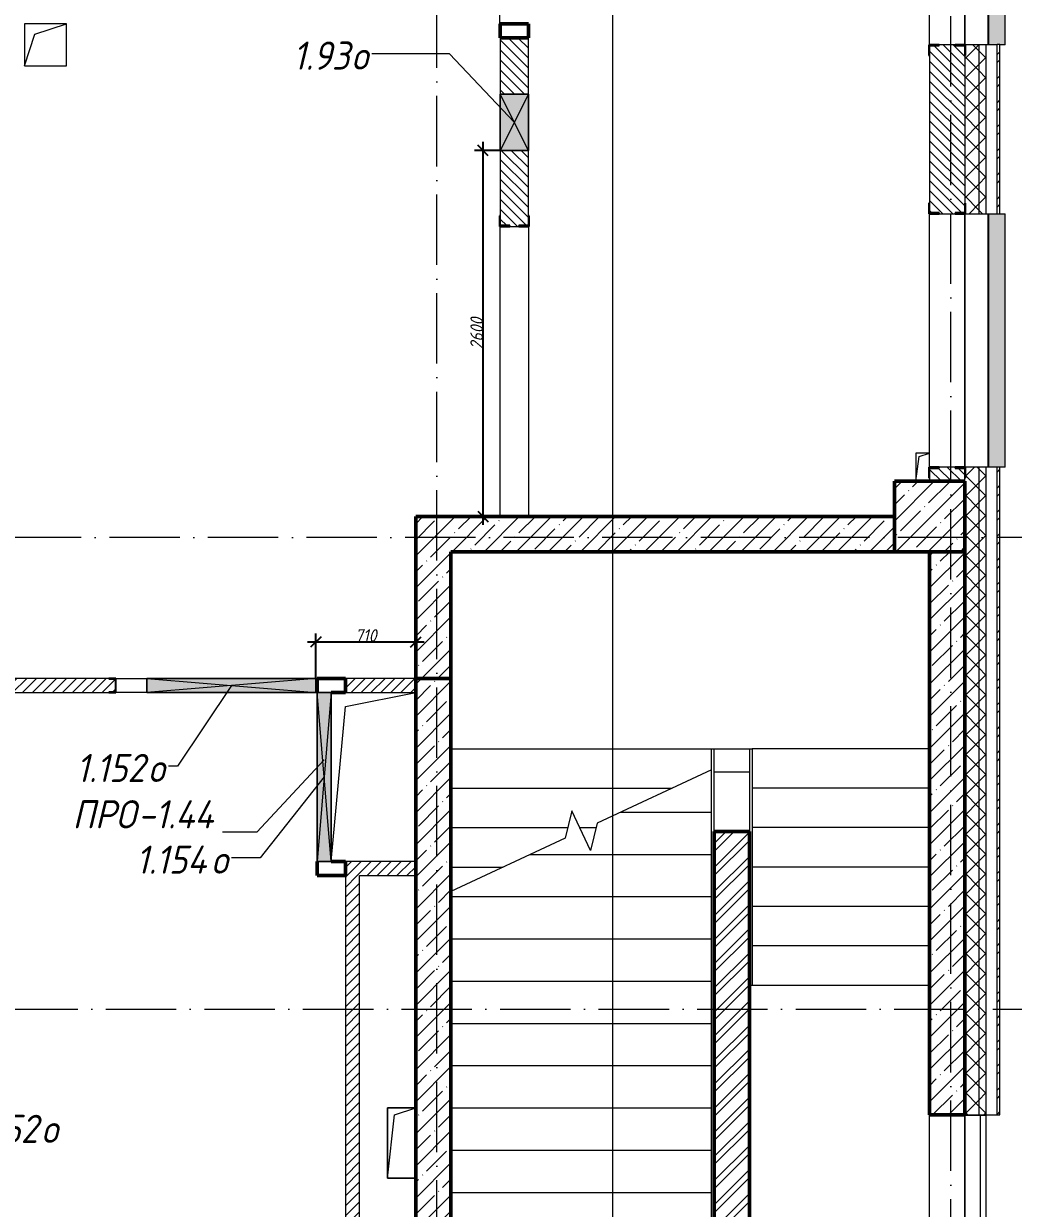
# Model space of a CAD drawing. Header units: millimetres. Extents: x -12989 to 629078, y -109036 to 555275.
# Drawn here: x 607578 to 614608, y 316409 to 324823 of the extents above; entities that cross this region are included whole.
import ezdxf

# ---------------------------------------------------------------- set-up
doc = ezdxf.new("R2010")
doc.units = ezdxf.units.MM
doc.linetypes.add('50_200_ШТРИХ_1Т_ш5_п1_п1_', pattern=[700, 500, -100, 0, -100])
for name, color, linetype, lineweight in [('A-____-____-DIMS', 7, 'Continuous', 9), ('A-DETL-GENF-OTLN', 7, 'Continuous', 9), ('A-FLOR-____-OTLN', 7, 'Continuous', 9), ('A-GENM-____-IDEN', 7, 'Continuous', 9), ('A-GENM-____-MCUT', 7, 'Continuous', 25), ('A-GENM-____-OTLN', 7, 'Continuous', 9), ('A-GENM-____-OTLN-1', 7, 'Continuous', 25), ('A-GLAZ-____-IDEN', 7, 'Continuous', 9), ('A-GLAZ-____-OTLN', 7, 'Continuous', 9), ('A-WALL-____-MCUT', 7, 'Continuous', 13), ('A-WALL-____-MCUT-1', 7, 'Continuous', 9), ('A-WALL-____-MCUT-2', 7, 'Continuous', 50), ('A-WALL-____-OTLN', 7, 'Continuous', 9), ('A-WALL-____-PATT-1', 7, 'Continuous', 9), ('A-WALL-FNSH-MCUT-1', 7, 'Continuous', 9), ('I-WALL-____-OTLN', 7, 'Continuous', 9), ('S-BEAM-____-OTLN', 7, 'Continuous', 9), ('S-COLS-____-MCUT', 7, 'Continuous', 50), ('S-COLS-____-OTLN', 7, 'Continuous', 9), ('S-GRID-____-OTLN-1', 7, '50_200_ШТРИХ_1Т_ш5_п1_п1_', 9), ('S-STRS-____-MBND', 7, 'Continuous', 9), ('S-STRS-____-OTLN-1', 7, 'Continuous', 9)]:
    doc.layers.add(name, color=color, linetype=linetype, lineweight=lineweight)
doc.layers.add('A-GLAZ-____-OTLN-1', color=7, linetype='Continuous', lineweight=9, true_color=0xc0c0c0)
doc.layers.add('G-____-____-SYMB-1', color=9, linetype='Continuous', lineweight=9, true_color=0x808080)
doc.styles.add('ISOCPEUR_I_11', font='isocpeui.ttf', dxfattribs={"width": 0.9, "height": 200})
doc.styles.add('ISOCPEUR_I_7', font='isocpeui.ttf', dxfattribs={"width": 0.9, "height": 90})
doc.dimstyles.new('ISO-1_8_0_9К_СРЕДНИЙ_Кладочные_2', dxfattribs={"dimscale": 304.8, "dimtxt": 89.638306, "dimasz": 0.246063, "dimexe": 0.19685, "dimexo": 0, "dimgap": 0, "dimtad": 1, "dimdec": 3, "dimrnd": 0.001, "dimdsep": 46, "dimtxsty": 'ISOCPEUR_I_7', "dimblk1": 'OBLIQUE', "dimblk2": 'OBLIQUE', "dimsah": 1, "dimcen": 0.09, "dimdle": 0.19685, "dimazin": 0, "dimtfac": 1, "dimtdec": 4, "dimtix": 1, "dimtmove": 1, "dimatfit": 3, "dimfxl": 1, "dimtvp": 1, "dimtolj": 1, "dimtzin": 0, "dimarcsym": 2})
pattern_1 = [(45, (513013.31, 265891.49), (-35.35534, 35.35534), [])]
pattern_2 = [(45, (513013.31, 265891.49), (-85.53659, 85.53659), []), (45, (513070.34, 265891.49), (-85.53659, 85.53659), [])]
pattern_3 = [(135, (513013.31, 265891.49), (-35.35534, -35.35534), [])]
pattern_4 = [(45, (513013.31, 265891.49), (-114.04925, 114.04925), []), (45, (513127.36, 265891.49), (-114.04925, 114.04925), [201.612, -40.322, 3.353, -36.97])]
pattern_5 = [(45, (513013.31, 265891.49), (-70.71068, 70.71068), []), (135, (513013.31, 265891.49), (-70.71068, -70.71068), [])]

# ---------------------------------------------------------------- blocks, each defined once
blk = doc.blocks.new('BSC_Колонна _Прямоугольная - 500х500-V133-АР1_План отверстий 1 этажа в осях 1-64_Ю-ЯЯ')
at = {"layer": 'S-COLS-____-OTLN'}
h = blk.add_hatch(dxfattribs=at)
h.set_pattern_fill('FP_144', color=256, style=0, pattern_type=2)
h.set_pattern_definition([(315, (-55431.04, 101000), (114.04925, 114.04925), []), (315, (-55431.04, 100885.95), (114.04925, 114.04925), [201.613, -40.323, 3.353, -36.97])])
h.paths.add_polyline_path([(-250, 250), (-250, -250), (250, -250), (250, 250), (178.3, 250)], flags=0)
at = {"layer": 'S-COLS-____-MCUT'}
for p, q in [((250, 250), (-250, 250)), ((-250, 250), (-250, -250)), ((250, -250), (250, 250)), ((-250, -250), (250, -250))]:
    blk.add_line(p, q, dxfattribs=at)
blk = doc.blocks.new('Фахверк_СКБ_Уголок - 250_2700-27497298-АР1_План отверстий 1 этажа в осях 1-64_Ю-ЯЯ')
at = {"layer": 'A-GENM-____-MCUT'}
for p, q in [((200, 181), (125, 181)), ((125, 181), (125, 106)), ((131, 106), (131, 175)), ((131, 175), (200, 175)), ((200, 175), (200, 181)), ((125, 106), (131, 106)), ((131, -6), (125, -6)), ((125, -6), (125, -81)), ((125, -81), (200, -81)), ((131, -75), (131, -6)), ((200, -75), (131, -75)), ((200, -81), (200, -75))]:
    blk.add_line(p, q, dxfattribs=at)
blk = doc.blocks.new('Фахверк_СКБ_Уголок - 250_2700_1-27501432-АР1_План отверстий 1 этажа в осях 1-64_Ю-ЯЯ')
at = {"layer": 'A-GENM-____-MCUT'}
for p, q in [((200, 181), (125, 181)), ((125, 181), (125, 106)), ((131, 106), (131, 175)), ((131, 175), (200, 175)), ((200, 175), (200, 181)), ((125, 106), (131, 106)), ((131, -6), (125, -6)), ((125, -6), (125, -81)), ((125, -81), (200, -81)), ((131, -75), (131, -6)), ((200, -75), (131, -75)), ((200, -81), (200, -75))]:
    blk.add_line(p, q, dxfattribs=at)
blk = doc.blocks.new('154_Фахверк_СКБ_Швеллер - Тип_100_4010-27789772-АР1_План отверстий 1 этажа в осях 1-64_Ю-ЯЯ')
at = {"layer": 'A-GENM-____-MCUT'}
for p, q in [((175, 50), (125, 50)), ((125, 50), (125, -50)), ((128, 47), (175, 47)), ((128, -47), (128, 47)), ((175, 47), (175, 50)), ((125, -50), (175, -50)), ((175, -47), (128, -47)), ((175, -50), (175, -47))]:
    blk.add_line(p, q, dxfattribs=at)
blk = doc.blocks.new('Фахверк_СКБ_Уголок - 200_4010-27904286-АР1_План отверстий 1 этажа в осях 1-64_Ю-ЯЯ')
at = {"layer": 'A-GENM-____-MCUT'}
for p, q in [((200, 156), (125, 156)), ((125, 156), (125, 81)), ((131, 81), (131, 150)), ((131, 150), (200, 150)), ((200, 150), (200, 156)), ((125, 81), (131, 81)), ((131, 19), (125, 19)), ((125, 19), (125, -56)), ((131, -50), (131, 19)), ((125, -56), (200, -56)), ((200, -50), (131, -50)), ((200, -56), (200, -50))]:
    blk.add_line(p, q, dxfattribs=at)
blk = doc.blocks.new('ПР_Уголок - ПР_Уголок-37035708-АР1_План отверстий 1 этажа в осях 1-64_Ю-ЯЯ')
at = {"layer": 'S-BEAM-____-OTLN'}
for p, q in [((0, 0), (0, -6)), ((0, 0), (6800, 0)), ((6800, -6), (6800, 0)), ((380, -75), (75, -75)), ((980, -75), (420, -75)), ((1580, -75), (1020, -75)), ((2180, -75), (1620, -75)), ((2780, -75), (2220, -75)), ((3380, -75), (2820, -75)), ((3980, -75), (3420, -75)), ((4580, -75), (4020, -75)), ((5180, -75), (4620, -75)), ((5780, -75), (5220, -75)), ((6380, -75), (5820, -75)), ((6725, -75), (6420, -75))]:
    blk.add_line(p, q, dxfattribs=at)
blk = doc.blocks.new('AR_Отверстие прямоугольное _в плите_ - AR_Отверстие прямоугольное _в плите_-30229458-АР1_План отверстий 1 этажа в осях 1-64_Ю-ЯЯ')
at = {"layer": 'A-GENM-____-OTLN'}
for p, q in [((100, 250), (-100, 250)), ((-100, 250), (-100, -250)), ((-100, -250), (-50, 200)), ((-50, 200), (100, 250)), ((-100, -250), (100, -250))]:
    blk.add_line(p, q, dxfattribs=at)
blk = doc.blocks.new('AR_Отверстие прямоугольное _в плите_ - AR_Отверстие прямоугольное _в плите_-30459689-АР1_План отверстий 1 этажа в осях 1-64_Ю-ЯЯ')
at = {"layer": 'A-GENM-____-OTLN'}
for p, q in [((150, 150), (-150, 150)), ((-150, 150), (-150, -150)), ((-75, 75), (150, 150)), ((150, -150), (150, 150)), ((-150, -150), (-75, 75)), ((-150, -150), (150, -150))]:
    blk.add_line(p, q, dxfattribs=at)
blk = doc.blocks.new('AR_Отверстие прямоугольное _в плите_ - AR_Отверстие прямоугольное _в плите_-V224-АР1_План отверстий 1 этажа в осях 1-64_Ю-ЯЯ')
at = {"layer": 'A-GENM-____-OTLN'}
for p, q in [((48.7, 100), (-50, 100)), ((-50, 100), (-50, -100)), ((-25, 75), (48.7, 99.6)), ((-50, -100), (-25, 75))]:
    blk.add_line(p, q, dxfattribs=at)
blk = doc.blocks.new('AR_Отверстие прямоугольное _в плите_ - AR_Отверстие прямоугольное _в плите_-30552720-АР1_План отверстий 1 этажа в осях 1-64_Ю-ЯЯ')
at = {"layer": 'A-GENM-____-OTLN'}
for p, q in [((-200, 500), (300, 600)), ((-300, -600), (-200, 500))]:
    blk.add_line(p, q, dxfattribs=at)
blk = doc.blocks.new('Отлив_СКБ - Отлив витража_120_НВФ-31885687-АР1_План отверстий 1 этажа в осях 1-64_Ю-ЯЯ')
at = {"layer": 'A-GLAZ-____-OTLN-1'}
for points in [[(0, -2), (1800, -2), (1800, 0), (0, 0)], [(877.1, -120), (1800, -120), (1800, -2), (0, -2), (0, -120)]]:
    blk.add_hatch(color=256, dxfattribs=at).paths.add_polyline_path(points, flags=0)
at = {"layer": 'A-GLAZ-____-OTLN'}
for p, q in [((0, 0), (1800, 0)), ((1800, -2), (0, -2)), ((0, -120), (0, -83)), ((1800, -83), (1800, -120)), ((0, -120), (1800, -120))]:
    blk.add_line(p, q, dxfattribs=at)
blk = doc.blocks.new('BSC_Колонна _Прямоугольная1 - 200х100 _металл_-35572301-АР1_План отверстий 1 этажа в осях 1-64_Ю-ЯЯ')
at = {"layer": 'S-COLS-____-MCUT'}
for p, q in [((100, 50), (-100, 50)), ((-100, 50), (-100, -50)), ((100, -50), (100, 50)), ((-100, -50), (100, -50))]:
    blk.add_line(p, q, dxfattribs=at)
blk = doc.blocks.new('AR_Отверстие прямоугольное _в стене_ - AR_Отверстие прямоугольное _в стене__ОВ-36788001-АР1_План отверстий 1 этажа в осях 1-64_Ю-ЯЯ')
at = {"layer": 'A-GLAZ-____-OTLN'}
blk.add_hatch(color=256, dxfattribs=at).paths.add_polyline_path([(600, 50), (-600, 50), (-600, -50), (600, -50)], flags=0)
at = {"layer": 'A-DETL-GENF-OTLN'}
for p, q in [((-600, -50), (-600, 50)), ((-600, 50), (600, 50)), ((600, 50), (-600, -50)), ((-600, 50), (600, -50)), ((600, 50), (-600, 50)), ((-600, 50), (-600, -50)), ((600, 50), (600, -50)), ((600, -50), (600, 50)), ((600, -50), (-600, -50)), ((-600, -50), (600, -50))]:
    blk.add_line(p, q, dxfattribs=at)
blk = doc.blocks.new('AR_Отверстие прямоугольное _в стене__БезПР - AR_Отверстие прямоугольное _в стене__БезПР-36428338-АР1_План отверстий 1 этажа в осях 1-64_Ю-ЯЯ')
at = {"layer": 'A-GLAZ-____-OTLN'}
blk.add_hatch(color=256, dxfattribs=at).paths.add_polyline_path([(200, -100), (200, 100), (-200, 100), (-200, -100)], flags=0)
at = {"layer": 'A-DETL-GENF-OTLN'}
for p, q in [((-200, -100), (-200, 100)), ((-200, 100), (200, 100)), ((200, 100), (-200, -100)), ((-200, 100), (200, -100)), ((200, 100), (-200, 100)), ((-200, 100), (-200, -100)), ((200, 100), (200, -100)), ((200, -100), (200, 100)), ((200, -100), (-200, -100)), ((-200, -100), (200, -100))]:
    blk.add_line(p, q, dxfattribs=at)
at = {"layer": 'A-GLAZ-____-OTLN'}
blk.add_line((200, 100), (-200, 100), dxfattribs=at)
blk = doc.blocks.new('AR_Отверстие прямоугольное _в стене__БезПР - AR_Отверстие прямоугольное _в стене__БезПР-36428416-АР1_План отверстий 1 этажа в осях 1-64_Ю-ЯЯ')
at = {"layer": 'A-GLAZ-____-OTLN'}
blk.add_hatch(color=256, dxfattribs=at).paths.add_polyline_path([(600, -50), (600, 50), (-600, 50), (-600, -50)], flags=0)
at = {"layer": 'A-DETL-GENF-OTLN'}
for p, q in [((-600, -50), (-600, 50)), ((-600, 50), (600, 50)), ((600, 50), (-600, -50)), ((-600, 50), (600, -50)), ((600, 50), (-600, 50)), ((-600, 50), (-600, -50)), ((600, 50), (600, -50)), ((600, -50), (600, 50)), ((600, -50), (-600, -50)), ((-600, -50), (600, -50))]:
    blk.add_line(p, q, dxfattribs=at)
at = {"layer": 'A-GLAZ-____-OTLN'}
blk.add_line((600, 50), (-600, 50), dxfattribs=at)
blk = doc.blocks.new('BSC_Колонна _Прямоугольная1 - 200х100 _металл_-V254-АР1_План отверстий 1 этажа в осях 1-64_Ю-ЯЯ')
at = {"layer": 'S-COLS-____-MCUT'}
for p, q in [((100, 50), (-100, 50)), ((-100, 50), (-100, -50)), ((100, -50), (100, 50)), ((0, -50), (100, -50))]:
    blk.add_line(p, q, dxfattribs=at)
blk = doc.blocks.new('BSC_Колонна _Прямоугольная1 - 200х100 _металл_-V255-АР1_План отверстий 1 этажа в осях 1-64_Ю-ЯЯ')
at = {"layer": 'S-COLS-____-MCUT'}
for p, q in [((-100, 50), (-100, -50)), ((100, 50), (0, 50)), ((100, -50), (100, 50)), ((-100, -50), (100, -50))]:
    blk.add_line(p, q, dxfattribs=at)
blk = doc.blocks.new('_Oblique')
at = {"color": 0, "linetype": 'ByBlock', "lineweight": -2}
blk.add_line((-0.5, -0.5), (0.5, 0.5), dxfattribs=at)
blk = doc.blocks.new('*D5704')
at = {"layer": 'A-____-____-DIMS', "color": 0, "lineweight": -2, "transparency": 16777216}
for p, q in [((610963.3, 323922.5), (610781.2, 323922.5)), ((610841.2, 321262.5), (610841.2, 323982.5)), ((610735.2, 321322.5), (610901.2, 321322.5))]:
    blk.add_line(p, q, dxfattribs=at)
at = {"layer": 'Defpoints', "color": 0, "transparency": 16777216}
for p in [(610841.2, 323922.5), (610963.3, 323922.5), (610735.2, 321322.5)]:
    blk.add_point(p, dxfattribs=at)
at = {"layer": 'A-____-____-DIMS', "color": 0, "lineweight": -2, "transparency": 16777216, "xscale": 75, "yscale": 75, "zscale": 75}
for p, rotation in [((610841.2, 323922.5), 90), ((610841.2, 321322.5), 270)]:
    blk.add_blockref('_Oblique', p, dxfattribs=dict(at, rotation=rotation))
at = {"layer": 'A-____-____-DIMS', "color": 0, "transparency": 16777216, "insert": (610796.2, 322622.5), "char_height": 90, "width": 546.104, "attachment_point": 5, "rotation": 90, "style": 'ISOCPEUR_I_7'}
blk.add_mtext('\\A1;2600', dxfattribs=at)
blk = doc.blocks.new('*D5705')
at = {"layer": 'A-____-____-DIMS', "color": 0, "lineweight": -2, "transparency": 16777216}
for p, q in [((609653.3, 320172.5), (609653.3, 320491.4)), ((610363.3, 320537.5), (610363.3, 320371.4)), ((609593.3, 320431.4), (610423.3, 320431.4))]:
    blk.add_line(p, q, dxfattribs=at)
at = {"layer": 'Defpoints', "color": 0, "transparency": 16777216}
for p in [(610363.3, 320537.5), (610363.3, 320431.4), (609653.3, 320172.5)]:
    blk.add_point(p, dxfattribs=at)
at = {"layer": 'A-____-____-DIMS', "color": 0, "lineweight": -2, "transparency": 16777216, "xscale": 75, "yscale": 75, "zscale": 75, "rotation": 180}
blk.add_blockref('_Oblique', (609653.3, 320431.4), dxfattribs=at)
at = {"layer": 'A-____-____-DIMS', "color": 0, "lineweight": -2, "transparency": 16777216, "xscale": 75, "yscale": 75, "zscale": 75}
blk.add_blockref('_Oblique', (610363.3, 320431.4), dxfattribs=at)
at = {"layer": 'A-____-____-DIMS', "color": 0, "transparency": 16777216, "insert": (610008.3, 320477), "char_height": 90, "width": 368.207, "attachment_point": 5, "style": 'ISOCPEUR_I_7'}
blk.add_mtext('\\A1;710', dxfattribs=at)

msp = doc.modelspace()

# ---------------------------------------------------------------- hatches: boundary and pattern name
at = {"layer": 'A-WALL-____-PATT-1'}
h = msp.add_hatch(dxfattribs=at)
h.set_pattern_fill('FP_1', color=256, style=0, pattern_type=2)
h.set_pattern_definition(pattern_5)
h.paths.add_polyline_path([(614413.3109, 312707.5335), (614413.3109, 312972.5335), (614363.3109, 312972.5335), (614363.3109, 312707.5335)], flags=0)
h.paths.add_polyline_path([(614413.3109, 315072.5335), (614413.3109, 315672.5335), (614363.3109, 315672.5335), (614363.3109, 315072.5335)], flags=0)
h.paths.add_polyline_path([(614363.3109, 317072.5335), (614413.3109, 317072.5335), (614413.3109, 321672.5335), (614363.3109, 321672.5335), (614363.3109, 319886.3792)], flags=0)
h.paths.add_polyline_path([(614363.3109, 323472.5335), (614413.3109, 323472.5335), (614413.3109, 324672.5335), (614363.3109, 324672.5335), (614363.3109, 323922.592)], flags=0)
h.paths.add_polyline_path([(614413.3109, 326472.5335), (614413.3109, 327672.5335), (614363.3109, 327672.5335), (614363.3109, 326472.5335)], flags=0)
h.paths.add_polyline_path([(614413.3109, 329472.5335), (614413.3109, 330672.5335), (614363.3109, 330672.5335), (614363.3109, 329472.5335)], flags=0)
h.paths.add_polyline_path([(614363.3109, 332472.5335), (614413.3109, 332472.5335), (614413.3109, 333622.5335), (614363.3109, 333622.5335), (614363.3109, 332802.2601)], flags=0)
h.paths.add_polyline_path([(614413.3109, 335372.5335), (614413.3109, 336622.5335), (614363.3109, 336622.5335), (614363.3109, 335372.5335)], flags=0)
h.paths.add_polyline_path([(614413.3109, 338422.5335), (614413.3109, 339622.5335), (614363.3109, 339622.5335), (614363.3109, 338422.5335)], flags=0)
h.paths.add_polyline_path([(614363.3109, 341422.5335), (614413.3109, 341422.5335), (614413.3109, 342622.5335), (614363.3109, 342622.5335), (614363.3109, 342489.1708)], flags=0)
h.paths.add_polyline_path([(614363.3109, 344422.5335), (614413.3109, 344422.5335), (614413.3109, 351722.5335), (614363.3109, 351722.5335), (614363.3109, 344910.8985)], flags=0)
h = msp.add_hatch(dxfattribs=at)
h.set_pattern_fill('FP_1', color=256, style=0, pattern_type=2)
h.set_pattern_definition(pattern_5)
h.paths.add_polyline_path([(614363.3109, 312707.5335), (614363.3109, 312972.5335), (614263.3109, 312972.5335), (614263.3109, 312707.5335)], flags=0)
h.paths.add_polyline_path([(614363.3109, 315072.5335), (614363.3109, 315672.5335), (614263.3109, 315672.5335), (614263.3109, 315072.5335)], flags=0)
h.paths.add_polyline_path([(614363.3109, 317072.5335), (614363.3109, 321672.5335), (614269.3109, 321672.5335), (614269.3109, 321597.5335), (614263.3109, 321597.5335), (614263.3109, 317072.5335)], flags=0)
h.paths.add_polyline_path([(614363.3109, 323472.5335), (614363.3109, 324672.5335), (614269.3109, 324672.5335), (614269.3109, 324597.5335), (614263.3109, 324597.5335), (614263.3109, 323547.5335), (614269.3109, 323547.5335), (614269.3109, 323472.5335)], flags=0)
h.paths.add_polyline_path([(614363.3109, 326472.5335), (614363.3109, 327672.5335), (614269.3109, 327672.5335), (614269.3109, 327597.5335), (614263.3109, 327597.5335), (614263.3109, 326547.5335), (614269.3109, 326547.5335), (614269.3109, 326472.5335)], flags=0)
h.paths.add_polyline_path([(614269.3109, 329472.5335), (614363.3109, 329472.5335), (614363.3109, 330672.5335), (614269.3109, 330672.5335), (614269.3109, 330597.5335), (614263.3109, 330597.5335), (614263.3109, 329547.5335), (614269.3109, 329547.5335), (614269.3109, 329478.5335)], flags=0)
h.paths.add_polyline_path([(614363.3109, 332472.5335), (614363.3109, 333622.5335), (614269.3109, 333622.5335), (614269.3109, 333547.5335), (614263.3109, 333547.5335), (614263.3109, 332547.5335), (614269.3109, 332547.5335), (614269.3109, 332472.5335)], flags=0)
h.paths.add_polyline_path([(614269.3109, 335372.5335), (614363.3109, 335372.5335), (614363.3109, 336622.5335), (614269.3109, 336622.5335), (614269.3109, 336547.5335), (614263.3109, 336547.5335), (614263.3109, 335447.5335), (614269.3109, 335447.5335), (614269.3109, 335378.5335)], flags=0)
h.paths.add_polyline_path([(614269.3109, 338422.5335), (614363.3109, 338422.5335), (614363.3109, 339622.5335), (614263.3109, 339622.5335), (614263.3109, 338497.5335), (614269.3109, 338497.5335), (614269.3109, 338428.5335)], flags=0)
h.paths.add_polyline_path([(614269.3109, 341422.5335), (614363.3109, 341422.5335), (614363.3109, 342622.5335), (614269.3109, 342622.5335), (614269.3109, 342547.5335), (614263.3109, 342547.5335), (614263.3109, 341497.5335), (614269.3109, 341497.5335), (614269.3109, 341428.5335)], flags=0)
h.paths.add_polyline_path([(614363.3109, 344422.5335), (614363.3109, 351672.5335), (614263.3109, 351672.5335), (614263.3109, 344497.5335), (614269.3109, 344497.5335), (614269.3109, 344422.5335)], flags=0)
h = msp.add_hatch(dxfattribs=at)
h.set_pattern_fill('FP_3', color=256, style=0, pattern_type=2)
h.set_pattern_definition(pattern_2)
h.paths.add_polyline_path([(614513.3109, 312707.5335), (614513.3109, 312972.5335), (614493.3109, 312972.5335), (614493.3109, 312707.5335)], flags=0)
h.paths.add_polyline_path([(614513.3109, 315072.5335), (614513.3109, 315672.5335), (614493.3109, 315672.5335), (614493.3109, 315072.5335)], flags=0)
h.paths.add_polyline_path([(614513.3109, 317072.5335), (614513.3109, 321672.5335), (614493.3109, 321672.5335), (614493.3109, 317072.5335)], flags=0)
h.paths.add_polyline_path([(614493.3109, 323472.5335), (614513.3109, 323472.5335), (614513.3109, 324674.0335), (614493.3109, 324674.0335), (614493.3109, 323922.592)], flags=0)
h.paths.add_polyline_path([(614513.3109, 326472.5335), (614513.3109, 327672.5335), (614493.3109, 327672.5335), (614493.3109, 326472.5335)], flags=0)
h.paths.add_polyline_path([(614513.3109, 329472.5335), (614513.3109, 330672.5335), (614493.3109, 330672.5335), (614493.3109, 329472.5335)], flags=0)
h.paths.add_polyline_path([(614513.3109, 332472.5335), (614513.3109, 333622.5335), (614493.3109, 333622.5335), (614493.3109, 332472.5335)], flags=0)
h = msp.add_hatch(dxfattribs=at)
h.set_pattern_fill('FP_6', color=256, style=0, pattern_type=2)
h.set_pattern_definition(pattern_3)
h.paths.add_polyline_path([(614013.3109, 321572.5335), (614263.3109, 321572.5335), (614263.3109, 321666.5335), (614194.3109, 321666.5335), (614194.3109, 321672.5335), (614082.3109, 321672.5335), (614082.3109, 321666.5335), (614013.3109, 321666.5335), (614013.3109, 321597.5335)], flags=0)
h.paths.add_polyline_path([(614194.3109, 323472.5335), (614194.3109, 323478.5335), (614263.3109, 323478.5335), (614263.3109, 324666.5335), (614194.3109, 324666.5335), (614194.3109, 324672.5335), (614082.3109, 324672.5335), (614082.3109, 324666.5335), (614013.3109, 324666.5335), (614013.3109, 323478.5335), (614082.3109, 323478.5335), (614082.3109, 323472.5335)], flags=0)
h.paths.add_polyline_path([(614194.3109, 326472.5335), (614194.3109, 326478.5335), (614263.3109, 326478.5335), (614263.3109, 327022.5335), (614013.3109, 327022.5335), (614013.3109, 326478.5335), (614082.3109, 326478.5335), (614082.3109, 326472.5335), (614187.3154, 326472.5335)], flags=0)
h = msp.add_hatch(dxfattribs=at)
h.set_pattern_fill('FP_6', color=256, style=0, pattern_type=2)
h.set_pattern_definition(pattern_3)
h.paths.add_polyline_path([(611032.3109, 323382.5335), (611094.3109, 323382.5335), (611094.3109, 323388.5335), (611163.3109, 323388.5335), (611163.3109, 323922.5335), (610963.3109, 323922.5335), (610963.3109, 323388.5335), (611032.3109, 323388.5335)], flags=0)
h.paths.add_polyline_path([(611163.3109, 324322.5335), (611163.3109, 324722.5335), (610963.3109, 324722.5335), (610963.3109, 324322.5335)], flags=0)
h = msp.add_hatch(dxfattribs=at)
h.set_pattern_fill('FP_13', color=256, style=0, pattern_type=2)
h.set_pattern_definition(pattern_4)
h.paths.add_polyline_path([(613763.3109, 321072.5335), (613763.3109, 321322.5335), (610363.3109, 321322.5335), (610363.3109, 321072.5335), (613745.4402, 321072.5335)], flags=0)
h = msp.add_hatch(dxfattribs=at)
h.set_pattern_fill('FP_13', color=256, style=0, pattern_type=2)
h.set_pattern_definition(pattern_4)
h.paths.add_polyline_path([(610613.3109, 320172.5335), (610613.3109, 321072.5335), (610363.3109, 321072.5335), (610363.3109, 320172.5335)], flags=0)
h = msp.add_hatch(dxfattribs=at)
h.set_pattern_fill('FP_13', color=256, style=0, pattern_type=2)
h.set_pattern_definition(pattern_4)
h.paths.add_polyline_path([(614263.3109, 315072.5335), (614263.3109, 315672.5335), (614013.3109, 315672.5335), (614013.3109, 315072.5335)], flags=0)
h.paths.add_polyline_path([(614263.3109, 317072.5335), (614263.3109, 321072.5335), (614013.3109, 321072.5335), (614013.3109, 317072.5335)], flags=0)
h = msp.add_hatch(dxfattribs=at)
h.set_pattern_fill('FP_5', color=256, style=0, pattern_type=2)
h.set_pattern_definition(pattern_1)
h.paths.add_polyline_path([(610363.3109, 320072.5335), (610363.3109, 320172.5335), (609863.3109, 320172.5335), (609863.3109, 320072.5335)], flags=0)
h.paths.add_polyline_path([(609663.3109, 320072.5335), (609663.3109, 320172.5335), (609653.3109, 320172.5335), (609653.3109, 320072.5335)], flags=0)
h.paths.add_polyline_path([(606675.4375, 320072.5335), (608183.3109, 320072.5335), (608183.3109, 320075.5335), (608230.3109, 320075.5335), (608230.3109, 320169.5335), (608183.3109, 320169.5335), (608183.3109, 320172.5335), (603913.3109, 320172.5335), (603913.3109, 320169.5335), (603866.3109, 320169.5335), (603866.3109, 320075.5335), (603913.3109, 320075.5335), (603913.3109, 320072.5335), (604907.9369, 320072.5335)], flags=0)
h.paths.add_polyline_path([(603863.3109, 320072.5335), (603863.3109, 320172.5335), (601628.3109, 320172.5335), (601628.3109, 320169.5335), (601581.3109, 320169.5335), (601581.3109, 320075.5335), (601628.3109, 320075.5335), (601628.3109, 320072.5335)], flags=0)
h.paths.add_polyline_path([(600178.3109, 320072.5335), (600428.3109, 320072.5335), (600428.3109, 320075.5335), (600475.3109, 320075.5335), (600475.3109, 320169.5335), (600428.3109, 320169.5335), (600428.3109, 320172.5335), (600178.3109, 320172.5335)], flags=0)
h = msp.add_hatch(dxfattribs=at)
h.set_pattern_fill('FP_13', color=256, style=0, pattern_type=2)
h.set_pattern_definition(pattern_4)
h.paths.add_polyline_path([(610613.3109, 315872.5335), (610613.3109, 320172.5335), (610363.3109, 320172.5335), (610363.3109, 315872.5335)], flags=0)
h = msp.add_hatch(dxfattribs=at)
h.set_pattern_fill('FP_3', color=256, style=0, pattern_type=2)
h.set_pattern_definition(pattern_2)
h.paths.add_polyline_path([(612733.3109, 315572.5335), (612733.3109, 319085.5986), (612483.3109, 319085.5986), (612483.3109, 315572.5335)], flags=0)
h = msp.add_hatch(dxfattribs=at)
h.set_pattern_fill('FP_5', color=256, style=0, pattern_type=2)
h.set_pattern_definition(pattern_1)
h.paths.add_polyline_path([(610363.3109, 318772.5335), (610363.3109, 318872.5335), (609863.3109, 318872.5335), (609863.3109, 318772.5335), (610210.4389, 318772.5335)], flags=0)
h = msp.add_hatch(dxfattribs=at)
h.set_pattern_fill('FP_5', color=256, style=0, pattern_type=2)
h.set_pattern_definition(pattern_1)
h.paths.add_polyline_path([(609963.3109, 315872.5335), (609963.3109, 318772.5335), (609863.3109, 318772.5335), (609863.3109, 315872.5335)], flags=0)

# ---------------------------------------------------------------- linework, layer by layer
at = {"layer": 'A-FLOR-____-OTLN'}
for p, q in [((614013.3109, 317992.5335), (612733.3109, 317992.5335)), ((610163.3109, 317122.5335), (610363.3109, 317122.5335)), ((610163.3109, 316622.5335), (610163.3109, 317122.5335)), ((610363.3109, 316622.5335), (610163.3109, 316622.5335))]:
    msp.add_line(p, q, dxfattribs=at)
at = {"layer": 'A-GENM-____-IDEN'}
for p, q in [((609713.3109, 319594.7256), (609234.4134, 319080.2643)), ((609234.4134, 319080.2643), (608990.6986, 319080.2643))]:
    msp.add_line(p, q, dxfattribs=at)
at = {"layer": 'A-GLAZ-____-IDEN'}
for p, q in [((610604.0564, 324608.4362), (610050.2928, 324608.4362)), ((611063.3109, 324122.5335), (610604.0564, 324608.4362)), ((609053.3109, 320122.5335), (608670.3233, 319548.8541)), ((608670.3233, 319548.8541), (608605.8434, 319548.8541)), ((609713.3109, 319472.5335), (609258.9147, 318897.9434)), ((609258.9147, 318897.9434), (609054.8847, 318897.9434))]:
    msp.add_line(p, q, dxfattribs=at)
at = {"layer": 'A-WALL-____-MCUT'}
for p, q in [((610963.3109, 324722.5335), (610963.3109, 324322.5335)), ((611163.3109, 324322.5335), (611163.3109, 324722.5335)), ((614013.3109, 324597.5335), (614013.3109, 323547.5335)), ((614194.3109, 324672.5335), (614082.3109, 324672.5335)), ((614493.3109, 324672.5335), (614269.3109, 324672.5335)), ((614493.3109, 323472.5335), (614493.3109, 324672.5335)), ((610963.3109, 323922.5335), (610963.3109, 323457.5335)), ((611163.3109, 323457.5335), (611163.3109, 323922.5335)), ((614082.3109, 323472.5335), (614194.3109, 323472.5335)), ((614269.3109, 323472.5335), (614493.3109, 323472.5335)), ((611032.3109, 323382.5335), (611094.3109, 323382.5335)), ((614194.3109, 321672.5335), (614082.3109, 321672.5335)), ((614493.3109, 321672.5335), (614269.3109, 321672.5335)), ((614493.3109, 317072.5335), (614493.3109, 321672.5335)), ((614013.3109, 321597.5335), (614013.3109, 321572.5335)), ((614263.3109, 317072.5335), (614493.3109, 317072.5335))]:
    msp.add_line(p, q, dxfattribs=at)
at = {"layer": 'A-WALL-____-MCUT-1'}
for p, q in [((614263.3109, 324597.5335), (614263.3109, 323547.5335)), ((614363.3109, 324672.5335), (614363.3109, 323472.5335)), ((614413.3109, 324672.5335), (614413.3109, 323472.5335)), ((614363.3109, 321672.5335), (614363.3109, 317072.5335)), ((614413.3109, 321672.5335), (614413.3109, 317072.5335)), ((614263.3109, 321572.5335), (614263.3109, 321597.5335))]:
    msp.add_line(p, q, dxfattribs=at)
at = {"layer": 'A-WALL-____-MCUT-2'}
for p, q in [((613763.3109, 321322.5335), (610363.3109, 321322.5335)), ((610363.3109, 321322.5335), (610363.3109, 315872.5335)), ((610613.3109, 321072.5335), (613763.3109, 321072.5335)), ((610613.3109, 315622.5335), (610613.3109, 321072.5335)), ((614013.3109, 321072.5335), (614013.3109, 317072.5335)), ((614263.3109, 321072.5335), (614263.3109, 317072.5335)), ((610363.3109, 320172.5335), (610613.3109, 320172.5335)), ((612483.3109, 319085.5986), (612483.3109, 315452.5335)), ((612733.3109, 319085.5986), (612483.3109, 319085.5986)), ((612733.3109, 315572.5335), (612733.3109, 319085.5986)), ((614013.3109, 317072.5335), (614263.3109, 317072.5335))]:
    msp.add_line(p, q, dxfattribs=at)
at = {"layer": 'A-WALL-____-OTLN'}
for p, q in [((614013.3109, 324672.5335), (614013.3109, 326472.5335)), ((614263.3109, 326472.5335), (614263.3109, 324672.5335)), ((614263.3109, 324672.5335), (614263.3109, 326472.5335)), ((614013.3109, 321672.5335), (614013.3109, 323472.5335)), ((614263.3109, 323472.5335), (614263.3109, 321672.5335)), ((614263.3109, 321672.5335), (614263.3109, 323472.5335)), ((612483.3109, 319085.5986), (612483.3109, 319672.5335)), ((612483.3109, 319672.5335), (612733.3109, 319672.5335)), ((612733.3109, 319672.5335), (612733.3109, 319085.5986)), ((612733.3109, 319505.5986), (612483.3109, 319505.5986)), ((614013.3109, 315672.5335), (614013.3109, 317072.5335)), ((614263.3109, 315672.5335), (614263.3109, 317072.5335)), ((614263.3109, 317072.5335), (614263.3109, 315672.5335)), ((614263.3109, 317070.5335), (614413.3109, 317070.5335)), ((614373.3109, 317072.5335), (614373.3109, 315672.5335)), ((614413.3109, 317070.5335), (614413.3109, 315672.5335))]:
    msp.add_line(p, q, dxfattribs=at)
at = {"layer": 'A-WALL-FNSH-MCUT-1'}
for p, q in [((614513.3109, 324674.0335), (614493.3109, 324674.0335)), ((614493.3109, 324674.0335), (614493.3109, 324672.5335)), ((614513.3109, 323472.5335), (614513.3109, 324674.0335)), ((614493.3109, 323472.5335), (614513.3109, 323472.5335)), ((614513.3109, 321672.5335), (614493.3109, 321672.5335)), ((614513.3109, 317072.5335), (614513.3109, 321672.5335)), ((608183.3109, 320172.5335), (603913.3109, 320172.5335)), ((609663.3109, 320172.5335), (609653.3109, 320172.5335)), ((610363.3109, 320172.5335), (609863.3109, 320172.5335)), ((603913.3109, 320072.5335), (608183.3109, 320072.5335)), ((609653.3109, 320072.5335), (609663.3109, 320072.5335)), ((609863.3109, 320072.5335), (610363.3109, 320072.5335)), ((610363.3109, 318872.5335), (609863.3109, 318872.5335)), ((609863.3109, 318772.5335), (609863.3109, 315872.5335)), ((609963.3109, 315872.5335), (609963.3109, 318772.5335)), ((609963.3109, 318772.5335), (610363.3109, 318772.5335)), ((614493.3109, 317072.5335), (614513.3109, 317072.5335))]:
    msp.add_line(p, q, dxfattribs=at)
at = {"layer": 'G-____-____-SYMB-1'}
msp.add_line((611761.5109, 352512.0523), (611761.5109, 311297.8177), dxfattribs=at)
at = {"layer": 'I-WALL-____-OTLN'}
for p, q in [((610963.3109, 321322.5335), (610963.3109, 323382.5335)), ((611163.3109, 323382.5335), (611163.3109, 321322.5335)), ((608233.3109, 320172.5335), (608453.3109, 320172.5335)), ((608453.3109, 320072.5335), (608233.3109, 320072.5335))]:
    msp.add_line(p, q, dxfattribs=at)
at = {"layer": 'S-GRID-____-OTLN-1'}
for p, q in [((610513.3109, 315408.1739), (610513.3109, 356784.3429)), ((614163.3109, 305473.1205), (614163.3109, 356784.3429)), ((617087.7175, 321172.5335), (508344.5407, 321172.5335)), ((582257.9486, 317822.5335), (617087.7175, 317822.5335))]:
    msp.add_line(p, q, dxfattribs=at)
at = {"layer": 'S-STRS-____-MBND'}
for p, q in [((612463.3109, 319522.5335), (611651.5994, 319144.0262)), ((611472.2768, 319232.8095), (611425.0224, 319038.3717)), ((611604.345, 318949.5884), (611472.2768, 319232.8095)), ((611651.5994, 319144.0262), (611604.345, 318949.5884)), ((611425.0224, 319038.3717), (610613.3109, 318659.8644))]:
    msp.add_line(p, q, dxfattribs=at)
at = {"layer": 'S-STRS-____-OTLN-1'}
for p, q in [((610613.3109, 319672.5335), (612463.3109, 319672.5335)), ((610613.3109, 319672.5335), (612463.3109, 319672.5335)), ((612463.3109, 319672.5335), (612483.3109, 319672.5335)), ((612463.3109, 319522.5335), (612463.3109, 319672.5335)), ((612733.3109, 319672.5335), (612753.3109, 319672.5335)), ((614013.3109, 319672.5335), (612753.3109, 319672.5335)), ((612753.3109, 319672.5335), (612753.3109, 319392.5335)), ((614013.3109, 319672.5335), (612753.3109, 319672.5335)), ((612463.3109, 319222.5335), (612463.3109, 319522.5335)), ((610613.3109, 319392.5335), (612184.525, 319392.5335)), ((610613.3109, 319392.5335), (612184.525, 319392.5335)), ((612753.3109, 319392.5335), (612753.3109, 319112.5335)), ((614013.3109, 319392.5335), (612753.3109, 319392.5335)), ((614013.3109, 319392.5335), (612753.3109, 319392.5335)), ((611469.7794, 319222.5335), (611477.0686, 319222.5335)), ((611469.7794, 319222.5335), (611477.0686, 319222.5335)), ((611819.9588, 319222.5335), (612463.3109, 319222.5335)), ((611819.9588, 319222.5335), (612463.3109, 319222.5335)), ((612463.3109, 318922.5335), (612463.3109, 319222.5335)), ((610613.3109, 319112.5335), (611443.046, 319112.5335)), ((610613.3109, 319112.5335), (611443.046, 319112.5335)), ((611528.3624, 319112.5335), (611643.9457, 319112.5335)), ((611528.3624, 319112.5335), (611643.9457, 319112.5335)), ((612753.3109, 319112.5335), (612753.3109, 318832.5335)), ((614013.3109, 319112.5335), (612753.3109, 319112.5335)), ((614013.3109, 319112.5335), (612753.3109, 319112.5335)), ((611176.6067, 318922.5335), (612463.3109, 318922.5335)), ((611176.6067, 318922.5335), (612463.3109, 318922.5335)), ((612463.3109, 318622.5335), (612463.3109, 318922.5335)), ((610613.3109, 318832.5335), (610983.6011, 318832.5335)), ((610613.3109, 318832.5335), (610983.6011, 318832.5335)), ((612753.3109, 318832.5335), (612753.3109, 318552.5335)), ((614013.3109, 318832.5335), (612753.3109, 318832.5335)), ((614013.3109, 318832.5335), (612753.3109, 318832.5335)), ((610613.3109, 318622.5335), (612463.3109, 318622.5335)), ((610613.3109, 318622.5335), (612463.3109, 318622.5335)), ((612463.3109, 318322.5335), (612463.3109, 318622.5335)), ((612753.3109, 318552.5335), (612753.3109, 318272.5335)), ((614013.3109, 318552.5335), (612753.3109, 318552.5335)), ((614013.3109, 318552.5335), (612753.3109, 318552.5335)), ((610613.3109, 318322.5335), (612463.3109, 318322.5335)), ((610613.3109, 318322.5335), (612463.3109, 318322.5335)), ((612463.3109, 318022.5335), (612463.3109, 318322.5335)), ((612753.3109, 318272.5335), (612753.3109, 317992.5335)), ((614013.3109, 318272.5335), (612753.3109, 318272.5335)), ((614013.3109, 318272.5335), (612753.3109, 318272.5335)), ((610613.3109, 318022.5335), (612463.3109, 318022.5335)), ((610613.3109, 318022.5335), (612463.3109, 318022.5335)), ((612463.3109, 317722.5335), (612463.3109, 318022.5335)), ((614013.3109, 317992.5335), (612753.3109, 317992.5335)), ((610613.3109, 317722.5335), (612463.3109, 317722.5335)), ((610613.3109, 317722.5335), (612463.3109, 317722.5335)), ((612463.3109, 317422.5335), (612463.3109, 317722.5335)), ((610613.3109, 317422.5335), (612463.3109, 317422.5335)), ((610613.3109, 317422.5335), (612463.3109, 317422.5335)), ((612463.3109, 317122.5335), (612463.3109, 317422.5335)), ((610613.3109, 317122.5335), (612463.3109, 317122.5335)), ((610613.3109, 317122.5335), (612463.3109, 317122.5335)), ((612463.3109, 316822.5335), (612463.3109, 317122.5335)), ((610613.3109, 316822.5335), (612463.3109, 316822.5335)), ((610613.3109, 316822.5335), (612463.3109, 316822.5335)), ((612463.3109, 316522.5335), (612463.3109, 316822.5335)), ((610613.3109, 316522.5335), (612463.3109, 316522.5335)), ((610613.3109, 316522.5335), (612463.3109, 316522.5335)), ((612463.3109, 316222.5335), (612463.3109, 316522.5335))]:
    msp.add_line(p, q, dxfattribs=at)

# ---------------------------------------------------------------- block references
at = {"layer": 'A-GENM-____-OTLN'}
for name, p in [('AR_Отверстие прямоугольное _в плите_ - AR_Отверстие прямоугольное _в плите_-30459689-АР1_План отверстий 1 этажа в осях 1-64_Ю-ЯЯ', (607733.3109, 324672.186)), ('AR_Отверстие прямоугольное _в плите_ - AR_Отверстие прямоугольное _в плите_-V224-АР1_План отверстий 1 этажа в осях 1-64_Ю-ЯЯ', (613964.6276, 321672.5335)), ('AR_Отверстие прямоугольное _в плите_ - AR_Отверстие прямоугольное _в плите_-30552720-АР1_План отверстий 1 этажа в осях 1-64_Ю-ЯЯ', (610063.3109, 319472.5335)), ('AR_Отверстие прямоугольное _в плите_ - AR_Отверстие прямоугольное _в плите_-30229458-АР1_План отверстий 1 этажа в осях 1-64_Ю-ЯЯ', (610263.3109, 316872.5335))]:
    msp.add_blockref(name, p, dxfattribs=at)
at = {"layer": 'A-GENM-____-OTLN-1'}
for name, p, rotation in [('Фахверк_СКБ_Уголок - 250_2700-27497298-АР1_План отверстий 1 этажа в осях 1-64_Ю-ЯЯ', (614088.3109, 324797.5335), 269.9999999999999), ('Фахверк_СКБ_Уголок - 250_2700-27497298-АР1_План отверстий 1 этажа в осях 1-64_Ю-ЯЯ', (614188.3109, 323347.5335), 89.99999999999993), ('Фахверк_СКБ_Уголок - 200_4010-27904286-АР1_План отверстий 1 этажа в осях 1-64_Ю-ЯЯ', (611113.3109, 323257.5335), 89.99999999999984), ('Фахверк_СКБ_Уголок - 250_2700_1-27501432-АР1_План отверстий 1 этажа в осях 1-64_Ю-ЯЯ', (614088.3109, 321797.5335), 269.9999999999999), ('154_Фахверк_СКБ_Швеллер - Тип_100_4010-27789772-АР1_План отверстий 1 этажа в осях 1-64_Ю-ЯЯ', (608358.3109, 320122.5335), 180)]:
    msp.add_blockref(name, p, dxfattribs=dict(at, rotation=rotation))
at = {"layer": 'A-GLAZ-____-OTLN'}
for name, p, rotation in [('Отлив_СКБ - Отлив витража_120_НВФ-31885687-АР1_План отверстий 1 этажа в осях 1-64_Ю-ЯЯ', (614430.3109, 324672.5335), 90), ('AR_Отверстие прямоугольное _в стене__БезПР - AR_Отверстие прямоугольное _в стене__БезПР-36428338-АР1_План отверстий 1 этажа в осях 1-64_Ю-ЯЯ', (611063.3109, 324122.5335), 269.9999999999998), ('Отлив_СКБ - Отлив витража_120_НВФ-31885687-АР1_План отверстий 1 этажа в осях 1-64_Ю-ЯЯ', (614430.3109, 321672.5335), 90), ('AR_Отверстие прямоугольное _в стене_ - AR_Отверстие прямоугольное _в стене__ОВ-36788001-АР1_План отверстий 1 этажа в осях 1-64_Ю-ЯЯ', (609713.3109, 319472.5335), 270)]:
    msp.add_blockref(name, p, dxfattribs=dict(at, rotation=rotation))
msp.add_blockref('AR_Отверстие прямоугольное _в стене__БезПР - AR_Отверстие прямоугольное _в стене__БезПР-36428416-АР1_План отверстий 1 этажа в осях 1-64_Ю-ЯЯ', (609053.3109, 320122.5335), dxfattribs=at)
at = {"layer": 'S-BEAM-____-OTLN', "extrusion": (0, 0, -1), "rotation": 269.9999999999999}
msp.add_blockref('ПР_Уголок - ПР_Уголок-37035708-АР1_План отверстий 1 этажа в осях 1-64_Ю-ЯЯ', (-610957.3109, 331622.5335), dxfattribs=at)
at = {"layer": 'S-COLS-____-OTLN'}
for name, p in [('BSC_Колонна _Прямоугольная1 - 200х100 _металл_-35572301-АР1_План отверстий 1 этажа в осях 1-64_Ю-ЯЯ', (611063.3109, 324772.5335)), ('BSC_Колонна _Прямоугольная1 - 200х100 _металл_-V254-АР1_План отверстий 1 этажа в осях 1-64_Ю-ЯЯ', (609763.3109, 320122.5335)), ('BSC_Колонна _Прямоугольная1 - 200х100 _металл_-V255-АР1_План отверстий 1 этажа в осях 1-64_Ю-ЯЯ', (609763.3109, 318822.5335))]:
    msp.add_blockref(name, p, dxfattribs=at)
at = {"layer": 'S-COLS-____-OTLN', "rotation": 89.9999999999999}
msp.add_blockref('BSC_Колонна _Прямоугольная - 500х500-V133-АР1_План отверстий 1 этажа в осях 1-64_Ю-ЯЯ', (614013.3109, 321322.5335), dxfattribs=at)

# ---------------------------------------------------------------- texts
at = {"layer": 'A-GENM-____-IDEN', "char_height": 200, "attachment_point": 1, "style": 'ISOCPEUR_I_11'}
for s, insert, width in [('ПРО', (607925.0986, 319307.3804), 562.784625), ('-1.44', (608389.4423, 319307.3804), 721.51875)]:
    msp.add_mtext(s, dxfattribs=dict(at, insert=insert, width=width))
at = {"layer": 'A-GLAZ-____-IDEN', "char_height": 200, "attachment_point": 1, "style": 'ISOCPEUR_I_11'}
for s, insert, width in [('1.93', (609490.8412, 324696.0508), 505.063125), ('\\fISOCPEUR|b0|i1|c204|p34|;\\W.9;о', (609907.5599, 324696.0508), 158.734125), ('1.152', (607950.9901, 319636.4687), 620.506125), ('\\fISOCPEUR|b0|i1|c204|p34|;\\W.9;о', (608462.9589, 319636.4687), 158.734125), ('1.154', (608375.7271, 318985.558), 649.366875), ('\\fISOCPEUR|b0|i1|c204|p34|;\\W.9;о', (608911.5084, 318985.558), 158.734125), ('1.152', (607192.7388, 317073.3649), 620.506125), ('\\fISOCPEUR|b0|i1|c204|p34|;\\W.9;о', (607704.7076, 317073.3649), 158.734125)]:
    msp.add_mtext(s, dxfattribs=dict(at, insert=insert, width=width))

# ---------------------------------------------------------------- dimensions: what is measured, and where the dimension line sits
at = {"layer": 'A-____-____-DIMS'}
dim = msp.add_linear_dim(base=(610841.2416, 323922.5335), p1=(610735.1756, 321322.5335), p2=(610963.3109, 323922.5335), angle=90, dimstyle='ISO-1_8_0_9К_СРЕДНИЙ_Кладочные_2', override={"dimpost": '<>', "dimfxl": 2609.989599}, dxfattribs=at)
dim.commit()
dim.dimension.update_dxf_attribs({"geometry": '*D5704', "text_midpoint": (610796.2416, 322622.5335)})
dim = msp.add_linear_dim(base=(610363.3109, 320431.4077), p1=(609653.3109, 320172.5335), p2=(610363.3109, 320537.4737), dimstyle='ISO-1_8_0_9К_СРЕДНИЙ_Кладочные_2', override={"dimpost": '<>', "dimfxl": 798.299019}, dxfattribs=at)
dim.commit()
dim.dimension.update_dxf_attribs({"geometry": '*D5705', "text_midpoint": (610008.3109, 320476.9872)})

doc.saveas('drawing.dxf')
